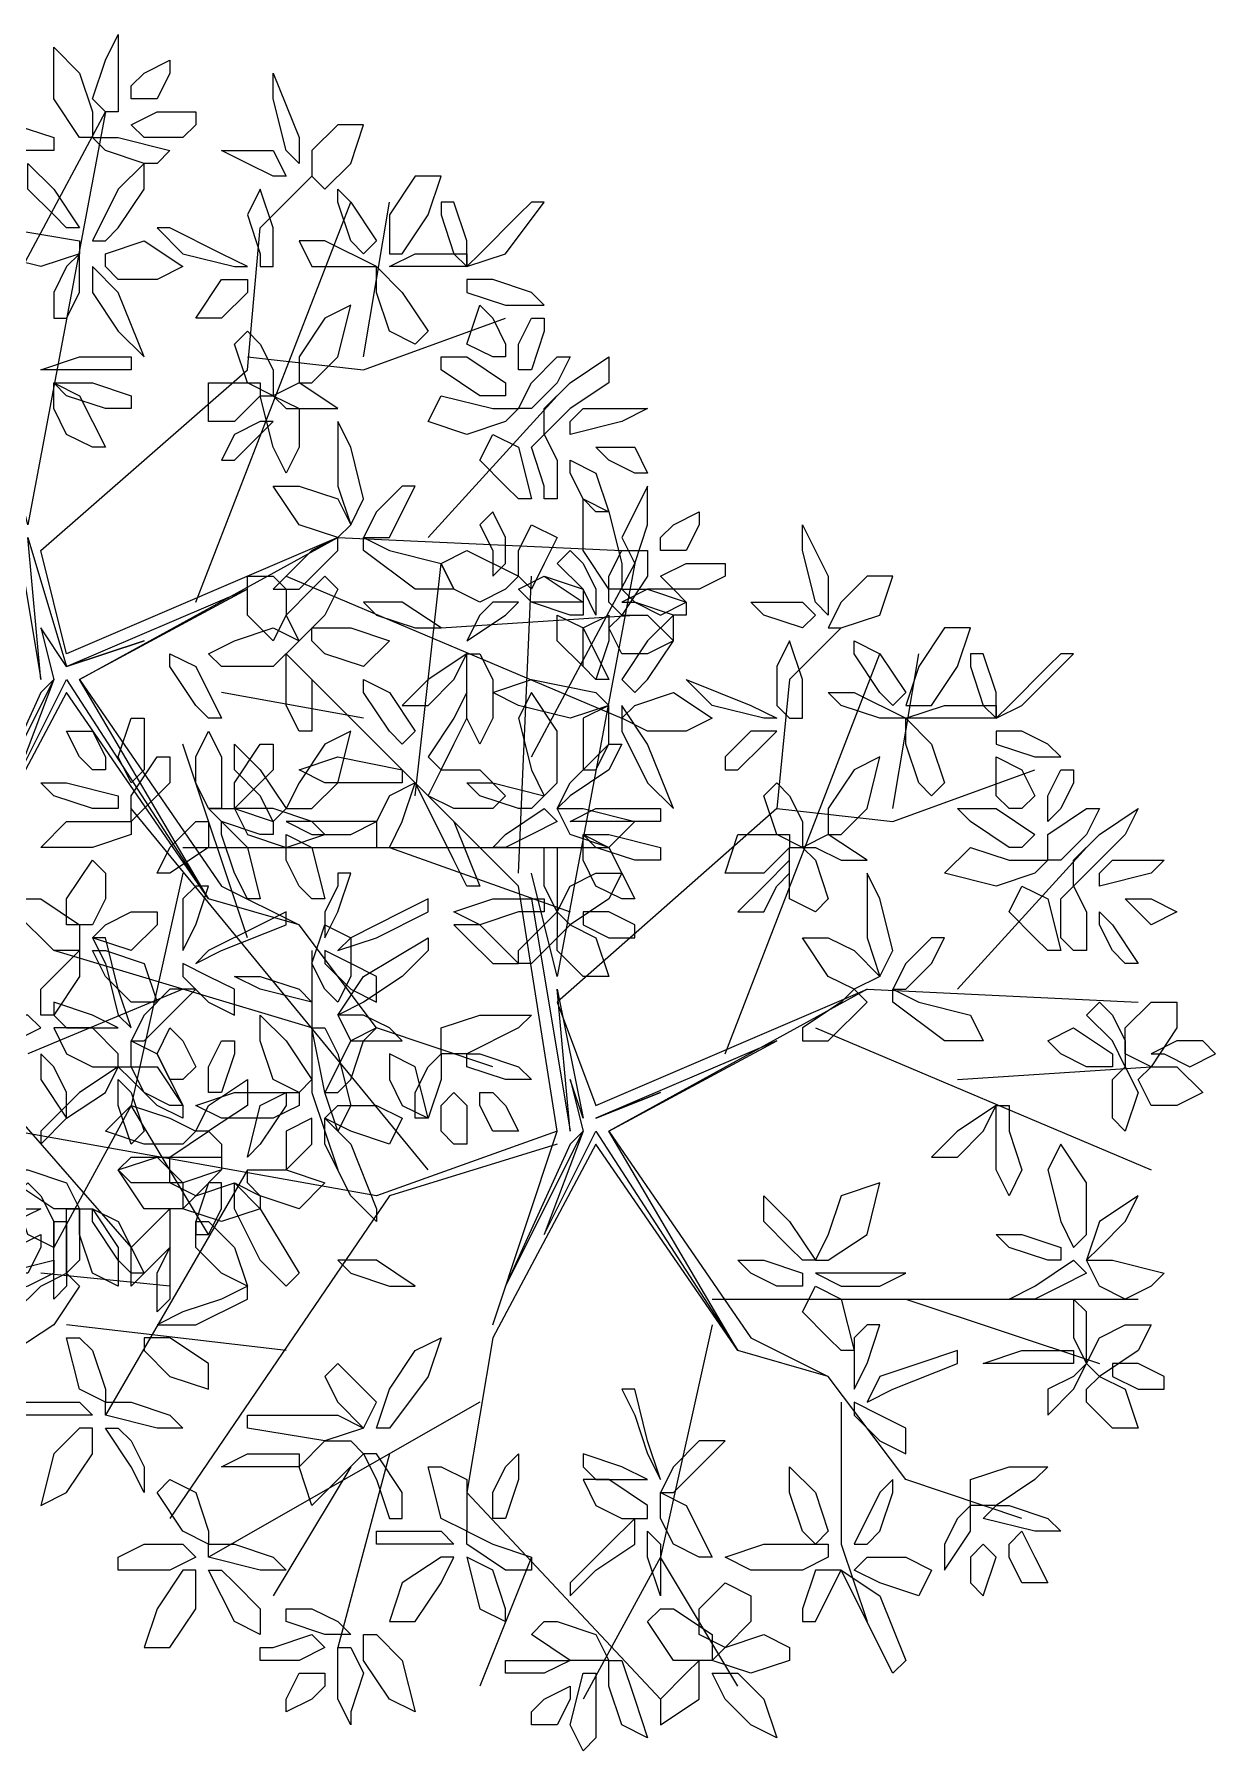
# Model space of a CAD drawing. Header units: millimetres. Extents: x 2529 to 2673, y 1639 to 1859.
# Drawn here: x 2578.427 to 2581.011, y 1702.011 to 1705.767 of the extents above; entities that cross this region are included whole.
import ezdxf

# ---------------------------------------------------------------- set-up
doc = ezdxf.new("R2010")
doc.units = ezdxf.units.MM
doc.layers.add('PDF_0', color=7, linetype='Continuous')

msp = doc.modelspace()

# ---------------------------------------------------------------- linework, layer by layer
at = {"layer": 'PDF_0', "lineweight": 9}
for points in [[(2578.5545, 1705.5413), (2578.5262, 1705.5413), (2578.4697, 1705.626), (2578.4697, 1705.739), (2578.5262, 1705.6825), (2578.5545, 1705.5978)], [(2578.5545, 1705.626), (2578.5827, 1705.7107), (2578.6109, 1705.7672), (2578.6109, 1705.6825), (2578.6109, 1705.5978), (2578.5827, 1705.5978)], [(2578.6392, 1705.626), (2578.6392, 1705.6543), (2578.6674, 1705.6825), (2578.7239, 1705.7107), (2578.7239, 1705.6825), (2578.6957, 1705.626)], [(2578.9498, 1705.626), (2578.9498, 1705.6825), (2579.0063, 1705.5413), (2579.0063, 1705.4848), (2578.9781, 1705.5131)], [(2578.7521, 1705.5413), (2578.6674, 1705.5413), (2578.6392, 1705.5695), (2578.6957, 1705.5978), (2578.7804, 1705.5978), (2578.7804, 1705.5695)], [(2578.4133, 1705.5131), (2578.3568, 1705.5131), (2578.3285, 1705.5413), (2578.385, 1705.5695), (2578.4697, 1705.5413), (2578.4697, 1705.5131)], [(2579.0345, 1705.4566), (2579.0628, 1705.4283), (2579.1193, 1705.4848), (2579.1475, 1705.5695), (2579.091, 1705.5695), (2579.0345, 1705.5131)], [(2578.6674, 1705.4848), (2578.5827, 1705.5131), (2578.5545, 1705.5413), (2578.6109, 1705.5413), (2578.7239, 1705.5131), (2578.6957, 1705.4848)], [(2578.8933, 1705.4848), (2578.8369, 1705.5131), (2578.9498, 1705.5131), (2578.9781, 1705.4566), (2578.9498, 1705.4566)], [(2578.4697, 1705.3719), (2578.4133, 1705.4283), (2578.4133, 1705.4848), (2578.4697, 1705.4283), (2578.5262, 1705.3436), (2578.498, 1705.3436)], [(2578.6109, 1705.3436), (2578.6674, 1705.4283), (2578.6674, 1705.4848), (2578.6109, 1705.4283), (2578.5545, 1705.3154), (2578.5827, 1705.3154)], [(2579.204, 1705.2871), (2579.2322, 1705.2871), (2579.2887, 1705.3719), (2579.3169, 1705.4566), (2579.2605, 1705.4566), (2579.204, 1705.3719)], [(2578.9216, 1705.2589), (2578.9498, 1705.2589), (2578.9498, 1705.3436), (2578.9216, 1705.4283), (2578.8933, 1705.3719), (2578.9216, 1705.2871)], [(2579.1193, 1705.3154), (2579.091, 1705.4001), (2579.091, 1705.4283), (2579.1193, 1705.4001), (2579.1757, 1705.3154), (2579.1475, 1705.2871)], [(2579.3169, 1705.3719), (2579.3452, 1705.2871), (2579.3734, 1705.2589), (2579.3734, 1705.3154), (2579.3452, 1705.4001), (2579.3169, 1705.4001)], [(2579.4864, 1705.3719), (2579.4016, 1705.2871), (2579.3734, 1705.2589), (2579.4581, 1705.2871), (2579.5428, 1705.4001), (2579.5146, 1705.4001)], [(2578.4415, 1705.2589), (2578.3285, 1705.2871), (2578.3003, 1705.3154), (2578.3568, 1705.3436), (2578.5262, 1705.3154), (2578.5262, 1705.2871)], [(2578.7521, 1705.2871), (2578.8651, 1705.2589), (2578.8933, 1705.2589), (2578.8369, 1705.2871), (2578.7239, 1705.3436), (2578.6957, 1705.3436)], [(2578.4697, 1705.1459), (2578.498, 1705.1459), (2578.5262, 1705.2024), (2578.5262, 1705.2871), (2578.498, 1705.2589), (2578.4697, 1705.2024)], [(2578.5827, 1705.2589), (2578.5827, 1705.2871), (2578.6674, 1705.3154), (2578.7521, 1705.2589), (2578.6957, 1705.2307), (2578.6109, 1705.2307)], [(2579.1193, 1705.2589), (2579.1757, 1705.2589), (2579.0628, 1705.3154), (2579.0063, 1705.3154), (2579.0345, 1705.2589)], [(2579.3169, 1705.2589), (2579.2322, 1705.2589), (2579.204, 1705.2589), (2579.2605, 1705.2871), (2579.3734, 1705.2871), (2579.3734, 1705.2589)], [(2578.6109, 1705.1177), (2578.6674, 1705.0612), (2578.6109, 1705.2024), (2578.5545, 1705.2589), (2578.5545, 1705.2024)], [(2579.204, 1705.1177), (2579.1757, 1705.2024), (2579.1757, 1705.2589), (2579.2322, 1705.2024), (2579.2887, 1705.1177), (2579.2605, 1705.0895)], [(2578.8369, 1705.1459), (2578.7804, 1705.1459), (2578.8369, 1705.2307), (2578.8933, 1705.2307), (2578.8933, 1705.2024)], [(2579.3734, 1705.2307), (2579.3734, 1705.2024), (2579.4581, 1705.1742), (2579.5428, 1705.1742), (2579.5146, 1705.2024), (2579.4299, 1705.2307)], [(2579.0063, 1705.0048), (2579.0345, 1705.0048), (2579.091, 1705.0612), (2579.1193, 1705.1742), (2579.0628, 1705.1459), (2579.0063, 1705.0612)], [(2579.4581, 1705.0612), (2579.4299, 1705.0612), (2579.3734, 1705.0895), (2579.4016, 1705.1742), (2579.4299, 1705.1459), (2579.4581, 1705.0895)], [(2579.5428, 1705.1177), (2579.5146, 1705.033), (2579.4864, 1705.033), (2579.4864, 1705.0895), (2579.5146, 1705.1459), (2579.5428, 1705.1459)], [(2578.9216, 1705.0895), (2578.9498, 1705.033), (2578.9498, 1704.9765), (2578.8933, 1705.0048), (2578.8651, 1705.0895), (2578.8933, 1705.1177)], [(2578.5827, 1705.033), (2578.498, 1705.033), (2578.4415, 1705.033), (2578.5262, 1705.0612), (2578.6392, 1705.0612), (2578.6392, 1705.033)], [(2579.4016, 1704.9765), (2579.3169, 1705.033), (2579.3169, 1705.0612), (2579.3734, 1705.0612), (2579.4581, 1705.0048), (2579.4581, 1704.9765)], [(2579.5711, 1705.0048), (2579.5146, 1704.9483), (2579.4864, 1704.9483), (2579.5146, 1705.0048), (2579.5711, 1705.0612), (2579.5993, 1705.0612)], [(2579.5428, 1704.8918), (2579.5428, 1704.9483), (2579.5993, 1705.0048), (2579.684, 1705.0612), (2579.684, 1705.0048), (2579.5993, 1704.9483)], [(2578.5827, 1704.9483), (2578.498, 1704.9765), (2578.4697, 1705.0048), (2578.5545, 1705.0048), (2578.6392, 1704.9765), (2578.6392, 1704.9483)], [(2578.498, 1704.8918), (2578.4697, 1704.9483), (2578.4697, 1705.0048), (2578.5262, 1704.9765), (2578.5827, 1704.8636), (2578.5545, 1704.8636)], [(2578.9216, 1705.0048), (2578.9216, 1704.9765), (2578.8651, 1704.92), (2578.8086, 1704.92), (2578.8086, 1705.0048), (2578.8651, 1705.0048)], [(2579.0628, 1704.9483), (2579.091, 1704.9483), (2579.0063, 1705.0048), (2578.9498, 1704.9765), (2578.9781, 1704.9483)], [(2579.0063, 1704.9483), (2579.0063, 1704.8636), (2578.9781, 1704.8071), (2578.9498, 1704.8636), (2578.9216, 1704.9765), (2578.9498, 1704.9765)], [(2579.4864, 1704.9483), (2579.4581, 1704.92), (2579.3734, 1704.8918), (2579.2887, 1704.92), (2579.3169, 1704.9765), (2579.4299, 1704.9483)], [(2579.6276, 1704.9483), (2579.7123, 1704.9483), (2579.7688, 1704.9483), (2579.7123, 1704.92), (2579.5993, 1704.8918), (2579.5993, 1704.92)], [(2578.9498, 1704.92), (2578.9216, 1704.92), (2578.8651, 1704.8918), (2578.8369, 1704.8353), (2578.8651, 1704.8353), (2578.9216, 1704.8918)], [(2579.1193, 1704.8636), (2579.091, 1704.92), (2579.091, 1704.7788), (2579.1193, 1704.6941), (2579.1475, 1704.7506)], [(2579.4581, 1704.7788), (2579.4016, 1704.8353), (2579.4299, 1704.8918), (2579.4864, 1704.8636), (2579.5146, 1704.7506), (2579.4864, 1704.7506)], [(2579.5428, 1704.7788), (2579.5146, 1704.8636), (2579.5428, 1704.8918), (2579.5711, 1704.8353), (2579.5711, 1704.7506), (2579.5428, 1704.7506)], [(2579.6276, 1704.7506), (2579.5993, 1704.8071), (2579.5993, 1704.8353), (2579.6558, 1704.8071), (2579.684, 1704.7224), (2579.6558, 1704.7224)], [(2579.6558, 1704.8636), (2579.684, 1704.8636), (2579.7405, 1704.8636), (2579.7688, 1704.8071), (2579.7405, 1704.8071), (2579.684, 1704.8353)], [(2579.1193, 1704.6941), (2579.091, 1704.6659), (2579.0063, 1704.6941), (2578.9498, 1704.7788), (2579.0063, 1704.7788), (2579.091, 1704.7506)], [(2579.2605, 1704.7788), (2579.2322, 1704.7788), (2579.1757, 1704.7224), (2579.1475, 1704.6659), (2579.204, 1704.6659), (2579.2322, 1704.7224)], [(2579.7123, 1704.6659), (2579.7405, 1704.6094), (2579.7688, 1704.6941), (2579.7688, 1704.7788), (2579.7405, 1704.7224)], [(2579.4299, 1704.5812), (2579.4581, 1704.6094), (2579.4581, 1704.6659), (2579.4299, 1704.7224), (2579.4016, 1704.6941), (2579.4299, 1704.6376)], [(2579.7123, 1704.5529), (2579.684, 1704.5529), (2579.6276, 1704.6376), (2579.6276, 1704.7506), (2579.684, 1704.7224), (2579.7123, 1704.6094)], [(2579.797, 1704.6376), (2579.797, 1704.6659), (2579.8252, 1704.6941), (2579.8817, 1704.7224), (2579.8817, 1704.6941), (2579.8535, 1704.6376)], [(2579.5146, 1704.5529), (2579.4864, 1704.5812), (2579.4864, 1704.6376), (2579.5146, 1704.6941), (2579.5711, 1704.6659), (2579.5428, 1704.6094)], [(2580.1076, 1704.6376), (2580.1076, 1704.6941), (2580.1641, 1704.5812), (2580.1641, 1704.4964), (2580.1359, 1704.5247)], [(2579.0345, 1704.6376), (2578.9781, 1704.5812), (2578.9498, 1704.5529), (2579.0063, 1704.5529), (2579.091, 1704.6376), (2579.091, 1704.6659)], [(2579.204, 1704.6376), (2579.3169, 1704.6094), (2579.3452, 1704.5529), (2579.2605, 1704.5529), (2579.1475, 1704.6376), (2579.1475, 1704.6659)], [(2579.4016, 1704.5247), (2579.3452, 1704.5529), (2579.3169, 1704.6094), (2579.3734, 1704.6376), (2579.4864, 1704.5812), (2579.4581, 1704.5529)], [(2579.6276, 1704.6094), (2579.6558, 1704.5529), (2579.6558, 1704.4964), (2579.6276, 1704.5529), (2579.5711, 1704.6094), (2579.5993, 1704.6376)], [(2579.684, 1704.5812), (2579.7123, 1704.6376), (2579.7688, 1704.6376), (2579.7688, 1704.5812), (2579.7123, 1704.4964), (2579.684, 1704.5247)], [(2579.8817, 1704.5529), (2579.8252, 1704.5529), (2579.797, 1704.5812), (2579.8535, 1704.6094), (2579.9382, 1704.6094), (2579.9382, 1704.5812)], [(2578.9781, 1704.5529), (2578.9781, 1704.4964), (2578.9498, 1704.44), (2578.8933, 1704.4964), (2578.8933, 1704.5812), (2578.9498, 1704.5812)], [(2579.0628, 1704.5812), (2579.091, 1704.5529), (2579.0628, 1704.4964), (2579.0063, 1704.44), (2578.9781, 1704.4964), (2579.0345, 1704.5529)], [(2579.5711, 1704.5247), (2579.5146, 1704.5247), (2579.4864, 1704.5529), (2579.5428, 1704.5812), (2579.6276, 1704.5529), (2579.6276, 1704.5247)], [(2579.5993, 1704.4964), (2579.5146, 1704.5247), (2579.4864, 1704.5529), (2579.5428, 1704.5812), (2579.6276, 1704.5247), (2579.6276, 1704.4964)], [(2580.1641, 1704.4682), (2580.1924, 1704.4682), (2580.2771, 1704.4964), (2580.3053, 1704.5812), (2580.2488, 1704.5812), (2580.1924, 1704.5247)], [(2579.8252, 1704.4964), (2579.7405, 1704.5247), (2579.7123, 1704.5529), (2579.7688, 1704.5529), (2579.8535, 1704.5247), (2579.8535, 1704.4964)], [(2579.7123, 1704.5247), (2579.7405, 1704.5247), (2579.797, 1704.4964), (2579.8535, 1704.5247), (2579.8252, 1704.5529), (2579.7688, 1704.5529)], [(2579.2605, 1704.4682), (2579.3169, 1704.4682), (2579.2322, 1704.5247), (2579.1475, 1704.5247), (2579.1757, 1704.4964)], [(2579.4016, 1704.4964), (2579.3734, 1704.44), (2579.4581, 1704.4964), (2579.4864, 1704.5247), (2579.4299, 1704.5247)], [(2579.6276, 1704.3835), (2579.5711, 1704.44), (2579.5711, 1704.4964), (2579.6276, 1704.4682), (2579.684, 1704.3552), (2579.6558, 1704.3552)], [(2579.6276, 1704.4117), (2579.6276, 1704.4682), (2579.684, 1704.4964), (2579.684, 1704.44), (2579.6558, 1704.3552), (2579.6276, 1704.3835)], [(2579.684, 1704.4682), (2579.7123, 1704.4964), (2579.7688, 1704.4964), (2579.8252, 1704.44), (2579.7688, 1704.4117), (2579.7123, 1704.4117)], [(2579.7688, 1704.3552), (2579.8252, 1704.44), (2579.8252, 1704.4964), (2579.7688, 1704.44), (2579.7123, 1704.3552), (2579.7405, 1704.327)], [(2580.0229, 1704.4964), (2579.9947, 1704.5247), (2580.1076, 1704.5247), (2580.1359, 1704.4964), (2580.1076, 1704.4682)], [(2578.8651, 1704.44), (2578.9498, 1704.4682), (2579.0063, 1704.44), (2578.9498, 1704.3835), (2578.8369, 1704.3835), (2578.8086, 1704.4117)], [(2579.0345, 1704.44), (2579.0345, 1704.4682), (2579.1193, 1704.4682), (2579.204, 1704.44), (2579.1475, 1704.3835), (2579.0628, 1704.4117)], [(2580.3336, 1704.2988), (2580.39, 1704.2988), (2580.4465, 1704.3835), (2580.4748, 1704.4682), (2580.4183, 1704.4682), (2580.3618, 1704.3835)], [(2580.0794, 1704.2705), (2580.1076, 1704.2705), (2580.1076, 1704.3552), (2580.0794, 1704.44), (2580.0512, 1704.3835), (2580.0512, 1704.2988)], [(2580.2771, 1704.327), (2580.2206, 1704.4117), (2580.2206, 1704.44), (2580.2771, 1704.4117), (2580.3336, 1704.327), (2580.3053, 1704.2988)], [(2578.7804, 1704.2988), (2578.7239, 1704.3835), (2578.7239, 1704.4117), (2578.7804, 1704.3835), (2578.8369, 1704.2705), (2578.8086, 1704.2705)], [(2578.9781, 1704.2988), (2578.9781, 1704.3835), (2578.9781, 1704.4117), (2579.0345, 1704.3552), (2579.0345, 1704.2423), (2579.0063, 1704.2423)], [(2579.3452, 1704.3552), (2579.3734, 1704.4117), (2579.2887, 1704.3552), (2579.2322, 1704.2988), (2579.2887, 1704.2988)], [(2579.4299, 1704.3552), (2579.4299, 1704.2705), (2579.4016, 1704.214), (2579.3734, 1704.2705), (2579.3734, 1704.4117), (2579.4016, 1704.4117)], [(2580.4748, 1704.3835), (2580.503, 1704.2988), (2580.5312, 1704.2705), (2580.5312, 1704.327), (2580.503, 1704.4117), (2580.4748, 1704.4117)], [(2580.6442, 1704.3835), (2580.5595, 1704.2988), (2580.5312, 1704.2705), (2580.5877, 1704.2988), (2580.7007, 1704.4117), (2580.6724, 1704.4117)], [(2579.204, 1704.2423), (2579.1475, 1704.327), (2579.1475, 1704.3552), (2579.204, 1704.327), (2579.2605, 1704.2423), (2579.2322, 1704.214)], [(2579.5993, 1704.2705), (2579.4864, 1704.2988), (2579.4299, 1704.327), (2579.5146, 1704.3552), (2579.6558, 1704.327), (2579.684, 1704.2988)], [(2579.91, 1704.2988), (2579.8535, 1704.3552), (2579.9947, 1704.2988), (2580.0512, 1704.2705), (2580.0229, 1704.2705)], [(2579.3452, 1704.214), (2579.3734, 1704.2705), (2579.3734, 1704.327), (2579.3452, 1704.2705), (2579.2887, 1704.1858), (2579.3169, 1704.1576)], [(2579.5428, 1704.1011), (2579.5711, 1704.1293), (2579.5711, 1704.2423), (2579.5146, 1704.327), (2579.4864, 1704.2705), (2579.5146, 1704.1576)], [(2579.7123, 1704.2705), (2579.7405, 1704.2988), (2579.8252, 1704.327), (2579.91, 1704.2705), (2579.8535, 1704.2423), (2579.7688, 1704.2423)], [(2580.2771, 1704.2705), (2580.1924, 1704.2988), (2580.1641, 1704.327), (2580.2206, 1704.327), (2580.3336, 1704.2705), (2580.3053, 1704.2705)], [(2578.6674, 1704.2423), (2578.6674, 1704.1576), (2578.6392, 1704.1293), (2578.6109, 1704.1858), (2578.6392, 1704.2705), (2578.6674, 1704.2705)], [(2579.6276, 1704.1576), (2579.6558, 1704.1576), (2579.684, 1704.214), (2579.684, 1704.2988), (2579.6276, 1704.2705), (2579.6276, 1704.214)], [(2579.7688, 1704.1293), (2579.8252, 1704.0728), (2579.7688, 1704.214), (2579.7123, 1704.2988), (2579.7123, 1704.2423)], [(2580.4748, 1704.2705), (2580.39, 1704.2705), (2580.3336, 1704.2705), (2580.4183, 1704.2988), (2580.5312, 1704.2988), (2580.5312, 1704.2705)], [(2580.3618, 1704.1293), (2580.3336, 1704.214), (2580.3336, 1704.2705), (2580.39, 1704.214), (2580.4183, 1704.1293), (2580.39, 1704.1011)], [(2578.5827, 1704.1576), (2578.5545, 1704.1576), (2578.5262, 1704.1858), (2578.498, 1704.2423), (2578.5545, 1704.2423), (2578.5827, 1704.1858)], [(2578.7804, 1704.1293), (2578.7804, 1704.1858), (2578.8086, 1704.2423), (2578.8369, 1704.1858), (2578.8369, 1704.0728), (2578.8086, 1704.0728)], [(2578.9781, 1704.0728), (2579.0345, 1704.0728), (2579.091, 1704.1293), (2579.1193, 1704.2423), (2579.0628, 1704.214), (2579.0063, 1704.1293)], [(2579.9664, 1704.1576), (2580.0229, 1704.214), (2580.0512, 1704.2423), (2579.9947, 1704.2423), (2579.9382, 1704.1858), (2579.9382, 1704.1576)], [(2580.5312, 1704.2423), (2580.5312, 1704.214), (2580.616, 1704.1858), (2580.6724, 1704.1858), (2580.6442, 1704.214), (2580.5877, 1704.2423)], [(2578.8651, 1704.1293), (2578.9216, 1704.214), (2578.9498, 1704.214), (2578.9498, 1704.1576), (2578.8651, 1704.0728), (2578.8651, 1704.1011)], [(2578.9216, 1704.1011), (2578.8651, 1704.1576), (2578.8651, 1704.214), (2578.9216, 1704.1576), (2578.9781, 1704.0728), (2578.9498, 1704.0446)], [(2579.684, 1704.1576), (2579.5993, 1704.1011), (2579.5711, 1704.0728), (2579.5993, 1704.1293), (2579.684, 1704.214), (2579.7123, 1704.214)], [(2578.7239, 1704.1293), (2578.6674, 1704.0728), (2578.6392, 1704.0446), (2578.6392, 1704.1011), (2578.6957, 1704.1858), (2578.7239, 1704.1858)], [(2579.1757, 1704.1293), (2579.0628, 1704.1293), (2579.0063, 1704.1576), (2579.091, 1704.1858), (2579.2322, 1704.1576), (2579.2322, 1704.1293)], [(2579.2887, 1704.1011), (2579.3169, 1704.1576), (2579.4016, 1704.1576), (2579.4581, 1704.1011), (2579.4299, 1704.0728), (2579.3452, 1704.0728)], [(2580.1641, 1704.0164), (2580.1924, 1704.0164), (2580.2488, 1704.0728), (2580.2771, 1704.1858), (2580.2206, 1704.1576), (2580.1641, 1704.0728)], [(2580.5877, 1704.0728), (2580.5595, 1704.0728), (2580.5312, 1704.1011), (2580.5312, 1704.1858), (2580.5877, 1704.1576), (2580.616, 1704.1011)], [(2580.7007, 1704.1293), (2580.6724, 1704.0728), (2580.6442, 1704.0446), (2580.6442, 1704.1011), (2580.6724, 1704.1576), (2580.7007, 1704.1576)], [(2578.5545, 1704.0728), (2578.4697, 1704.1011), (2578.4415, 1704.1293), (2578.498, 1704.1293), (2578.6109, 1704.1011), (2578.6109, 1704.0728)], [(2579.1757, 1703.9881), (2579.204, 1703.9881), (2579.2322, 1704.0446), (2579.2605, 1704.1293), (2579.204, 1704.1011), (2579.1757, 1704.0446)], [(2579.3452, 1703.9599), (2579.2887, 1704.0728), (2579.2605, 1704.1293), (2579.3452, 1704.0446), (2579.4016, 1703.9034), (2579.3734, 1703.9034)], [(2579.4864, 1704.0728), (2579.4016, 1704.1011), (2579.3734, 1704.1293), (2579.4299, 1704.1293), (2579.5428, 1704.1011), (2579.5146, 1704.0728)], [(2580.0794, 1704.1011), (2580.1076, 1704.0446), (2580.1076, 1703.9881), (2580.0512, 1704.0164), (2580.0229, 1704.1011), (2580.0512, 1704.1293)], [(2578.6392, 1704.0446), (2578.6392, 1704.0164), (2578.5545, 1703.9881), (2578.4415, 1703.9881), (2578.498, 1704.0446), (2578.5827, 1704.0446)], [(2578.7239, 1703.9881), (2578.7804, 1704.0446), (2578.8086, 1704.0446), (2578.8086, 1703.9881), (2578.7239, 1703.9316), (2578.6957, 1703.9316)], [(2578.9216, 1704.0164), (2578.8369, 1704.0446), (2578.8086, 1704.0728), (2578.8651, 1704.0728), (2578.9498, 1704.0446), (2578.9498, 1704.0164)], [(2578.8651, 1703.9316), (2578.8369, 1704.0164), (2578.8369, 1704.0446), (2578.8933, 1703.9881), (2578.9216, 1703.8752), (2578.8933, 1703.8752)], [(2578.8651, 1704.0728), (2578.8933, 1704.0164), (2578.9781, 1703.9881), (2579.0628, 1704.0164), (2579.0345, 1704.0446), (2578.9498, 1704.0728)], [(2579.1193, 1704.0164), (2579.1757, 1704.0446), (2579.0628, 1704.0446), (2578.9781, 1704.0446), (2579.0345, 1704.0164)], [(2579.5146, 1704.0164), (2579.4581, 1703.9881), (2579.4299, 1703.9881), (2579.4581, 1704.0164), (2579.5428, 1704.0728), (2579.5711, 1704.0446)], [(2579.684, 1703.9881), (2579.5993, 1704.0164), (2579.5711, 1704.0728), (2579.6276, 1704.0728), (2579.7405, 1704.0446), (2579.7123, 1704.0164)], [(2579.7405, 1704.0446), (2579.6558, 1704.0446), (2579.5993, 1704.0446), (2579.6558, 1704.0728), (2579.797, 1704.0728), (2579.797, 1704.0446)], [(2580.5595, 1703.9881), (2580.4748, 1704.0446), (2580.4465, 1704.0728), (2580.5312, 1704.0728), (2580.616, 1704.0164), (2580.5877, 1703.9881)], [(2580.7289, 1704.0164), (2580.6724, 1703.9599), (2580.6442, 1703.9599), (2580.6442, 1704.0164), (2580.7289, 1704.0728), (2580.7572, 1704.0728)], [(2580.7007, 1703.9034), (2580.7007, 1703.9599), (2580.7572, 1704.0164), (2580.8419, 1704.0728), (2580.8136, 1704.0164), (2580.7572, 1703.9599)], [(2579.0063, 1703.9034), (2578.9781, 1703.9599), (2578.9781, 1704.0164), (2579.0345, 1703.9881), (2579.0628, 1703.8752), (2579.0345, 1703.8752)], [(2579.7405, 1703.9599), (2579.6558, 1703.9881), (2579.6276, 1704.0164), (2579.684, 1704.0164), (2579.797, 1703.9881), (2579.797, 1703.9599)], [(2579.6558, 1703.9034), (2579.6276, 1703.9599), (2579.6276, 1704.0164), (2579.684, 1703.9881), (2579.7405, 1703.8752), (2579.7123, 1703.8752)], [(2580.0794, 1704.0164), (2580.0794, 1703.9881), (2580.0229, 1703.9316), (2579.9382, 1703.9316), (2579.9664, 1704.0164), (2580.0229, 1704.0164)], [(2580.1924, 1703.9599), (2580.2488, 1703.9599), (2580.1641, 1704.0164), (2580.1076, 1703.9881), (2580.1359, 1703.9881)], [(2579.5711, 1703.9599), (2579.5711, 1703.8752), (2579.5711, 1703.8469), (2579.5428, 1703.9034), (2579.5428, 1703.9881), (2579.5711, 1703.9881)], [(2580.1359, 1703.9599), (2580.1641, 1703.8752), (2580.1359, 1703.8469), (2580.0794, 1703.8752), (2580.0794, 1703.9881), (2580.1076, 1703.9881)], [(2580.6442, 1703.9599), (2580.616, 1703.9316), (2580.5312, 1703.9034), (2580.4183, 1703.9316), (2580.4748, 1703.9881), (2580.5595, 1703.9599)], [(2578.5827, 1703.8752), (2578.5545, 1703.8187), (2578.498, 1703.8187), (2578.498, 1703.8752), (2578.5545, 1703.9599), (2578.5827, 1703.9316)], [(2579.091, 1703.9034), (2579.0628, 1703.8469), (2579.0628, 1703.7904), (2579.091, 1703.8469), (2579.1193, 1703.9316), (2579.091, 1703.9316)], [(2579.5993, 1703.9034), (2579.6558, 1703.9316), (2579.7123, 1703.9316), (2579.684, 1703.8752), (2579.5993, 1703.8187), (2579.5711, 1703.8469)], [(2580.0794, 1703.9316), (2580.0794, 1703.9599), (2580.0229, 1703.9034), (2579.9664, 1703.8469), (2580.0229, 1703.8469), (2580.0512, 1703.9034)], [(2580.2771, 1703.8752), (2580.2488, 1703.9316), (2580.2488, 1703.7904), (2580.2771, 1703.7057), (2580.3053, 1703.7622)], [(2580.7854, 1703.9599), (2580.8701, 1703.9599), (2580.8984, 1703.9599), (2580.8701, 1703.9316), (2580.7572, 1703.9034), (2580.7572, 1703.9316)], [(2578.7521, 1703.8752), (2578.7521, 1703.7904), (2578.7521, 1703.7622), (2578.7804, 1703.8187), (2578.8086, 1703.9034), (2578.7804, 1703.9034)], [(2580.616, 1703.7904), (2580.5595, 1703.8469), (2580.5877, 1703.9034), (2580.6442, 1703.8752), (2580.6724, 1703.7622), (2580.6442, 1703.7622)], [(2580.6724, 1703.7904), (2580.6724, 1703.8752), (2580.7007, 1703.9034), (2580.7289, 1703.8469), (2580.7289, 1703.7622), (2580.7007, 1703.7622)], [(2578.4415, 1703.8752), (2578.5262, 1703.8187), (2578.5262, 1703.7622), (2578.4697, 1703.7622), (2578.385, 1703.8469), (2578.385, 1703.8752)], [(2579.2322, 1703.8469), (2579.1193, 1703.7904), (2579.091, 1703.7622), (2579.1757, 1703.7904), (2579.2887, 1703.8469), (2579.2887, 1703.8752)], [(2579.4864, 1703.8469), (2579.4016, 1703.8187), (2579.3452, 1703.8469), (2579.4299, 1703.8752), (2579.5428, 1703.8752), (2579.5428, 1703.8469)], [(2580.8136, 1703.8752), (2580.8701, 1703.8752), (2580.9266, 1703.8469), (2580.8701, 1703.8187), (2580.8419, 1703.8469)], [(2578.6957, 1703.8469), (2578.6957, 1703.8187), (2578.6392, 1703.7622), (2578.5545, 1703.7904), (2578.5827, 1703.8187), (2578.6392, 1703.8469)], [(2578.9216, 1703.8187), (2578.8086, 1703.7622), (2578.7804, 1703.734), (2578.8369, 1703.7622), (2578.9781, 1703.8187), (2578.9781, 1703.8469)], [(2579.091, 1703.6492), (2579.0628, 1703.6775), (2579.0345, 1703.734), (2579.0628, 1703.8187), (2579.1193, 1703.7904), (2579.1193, 1703.7057)], [(2579.4299, 1703.734), (2579.4864, 1703.734), (2579.4016, 1703.8187), (2579.3452, 1703.8187), (2579.3734, 1703.7904)], [(2579.4864, 1703.7622), (2579.5428, 1703.8187), (2579.5711, 1703.8469), (2579.5711, 1703.7904), (2579.5146, 1703.734), (2579.4864, 1703.734)], [(2579.5711, 1703.7904), (2579.5993, 1703.8187), (2579.6558, 1703.7904), (2579.684, 1703.7057), (2579.6276, 1703.7057), (2579.5711, 1703.7622)], [(2579.6276, 1703.8469), (2579.6276, 1703.8187), (2579.684, 1703.7904), (2579.7405, 1703.7904), (2579.7405, 1703.8187), (2579.684, 1703.8469)], [(2580.7854, 1703.7622), (2580.7572, 1703.8187), (2580.7572, 1703.8469), (2580.7854, 1703.8187), (2580.8419, 1703.734), (2580.8136, 1703.734)], [(2578.5827, 1703.734), (2578.6109, 1703.621), (2578.6392, 1703.5928), (2578.6109, 1703.6775), (2578.5827, 1703.7904), (2578.5545, 1703.7904)], [(2579.2322, 1703.7057), (2579.1475, 1703.6492), (2579.091, 1703.621), (2579.1475, 1703.7057), (2579.2887, 1703.7904), (2579.2887, 1703.7622)], [(2580.2771, 1703.7057), (2580.2206, 1703.6775), (2580.1641, 1703.7057), (2580.1076, 1703.7904), (2580.1641, 1703.7904), (2580.2206, 1703.7622)], [(2580.4183, 1703.7904), (2580.39, 1703.7904), (2580.3336, 1703.734), (2580.3053, 1703.6775), (2580.3336, 1703.6775), (2580.39, 1703.734)], [(2578.4415, 1703.6775), (2578.498, 1703.734), (2578.5262, 1703.7622), (2578.5262, 1703.7057), (2578.4697, 1703.621), (2578.4415, 1703.621)], [(2578.5545, 1703.7622), (2578.5827, 1703.7622), (2578.6674, 1703.734), (2578.6957, 1703.6492), (2578.6392, 1703.6492), (2578.5827, 1703.7057)], [(2579.0628, 1703.7622), (2579.0628, 1703.734), (2579.1193, 1703.6775), (2579.1757, 1703.6492), (2579.1757, 1703.7057), (2579.1193, 1703.734)], [(2578.7521, 1703.734), (2578.7521, 1703.7057), (2578.8086, 1703.6492), (2578.8651, 1703.621), (2578.8651, 1703.6775), (2578.8086, 1703.7057)], [(2579.0063, 1703.6775), (2579.0345, 1703.6492), (2578.9216, 1703.6775), (2578.8651, 1703.7057), (2578.9216, 1703.7057)], [(2578.6392, 1703.5645), (2578.6674, 1703.5645), (2578.7239, 1703.621), (2578.7804, 1703.6775), (2578.7239, 1703.6775), (2578.6674, 1703.621)], [(2580.1924, 1703.6492), (2580.1076, 1703.5928), (2580.1076, 1703.5645), (2580.1641, 1703.5645), (2580.2488, 1703.6492), (2580.2206, 1703.6775)], [(2580.3618, 1703.6492), (2580.4748, 1703.621), (2580.503, 1703.5645), (2580.4183, 1703.5645), (2580.3053, 1703.6492), (2580.3053, 1703.6775)], [(2578.498, 1703.5928), (2578.5827, 1703.5928), (2578.6109, 1703.5928), (2578.5545, 1703.621), (2578.4697, 1703.6492), (2578.4697, 1703.621)], [(2580.7854, 1703.621), (2580.8136, 1703.5645), (2580.8136, 1703.508), (2580.7854, 1703.5645), (2580.7289, 1703.621), (2580.7572, 1703.6492)], [(2580.8136, 1703.5928), (2580.8701, 1703.6492), (2580.9266, 1703.6492), (2580.9266, 1703.5928), (2580.8701, 1703.508), (2580.8136, 1703.5363)], [(2578.4415, 1703.5928), (2578.4133, 1703.621), (2578.3285, 1703.621), (2578.2721, 1703.5928), (2578.3003, 1703.5645), (2578.385, 1703.5645)], [(2578.6109, 1703.508), (2578.6109, 1703.5363), (2578.5545, 1703.5928), (2578.4697, 1703.5928), (2578.498, 1703.5363), (2578.5545, 1703.508)], [(2578.7521, 1703.4798), (2578.7239, 1703.4798), (2578.6957, 1703.5363), (2578.7239, 1703.5928), (2578.7521, 1703.5645), (2578.7804, 1703.508)], [(2578.9498, 1703.4798), (2578.9216, 1703.5645), (2578.9216, 1703.621), (2578.9781, 1703.5645), (2579.0345, 1703.4798), (2579.0063, 1703.4516)], [(2579.091, 1703.5363), (2579.1193, 1703.4233), (2579.091, 1703.3669), (2579.0628, 1703.4516), (2579.0345, 1703.5928), (2579.0628, 1703.5928)], [(2579.1193, 1703.4798), (2579.1475, 1703.5645), (2579.1757, 1703.5928), (2579.1193, 1703.5645), (2579.0628, 1703.4516), (2579.091, 1703.4516)], [(2579.2322, 1703.5645), (2579.204, 1703.5928), (2579.1475, 1703.621), (2579.091, 1703.621), (2579.1193, 1703.5645), (2579.1757, 1703.5645)], [(2579.3169, 1703.5363), (2579.3169, 1703.5928), (2579.4016, 1703.621), (2579.5146, 1703.621), (2579.4864, 1703.5928), (2579.3734, 1703.5363)], [(2580.7289, 1703.508), (2580.6724, 1703.5363), (2580.6442, 1703.5645), (2580.7007, 1703.5928), (2580.7854, 1703.5363), (2580.7854, 1703.508)], [(2578.6674, 1703.4516), (2578.6392, 1703.508), (2578.6392, 1703.5645), (2578.6957, 1703.5363), (2578.7521, 1703.4233), (2578.7239, 1703.4233)], [(2578.8651, 1703.5363), (2578.8369, 1703.4516), (2578.8086, 1703.4516), (2578.8086, 1703.508), (2578.8369, 1703.5645), (2578.8651, 1703.5645)], [(2580.8701, 1703.5363), (2580.8984, 1703.5363), (2580.9548, 1703.508), (2581.0113, 1703.5363), (2580.9831, 1703.5645), (2580.9266, 1703.5645)], [(2578.498, 1703.4516), (2578.4697, 1703.508), (2578.4415, 1703.5363), (2578.4415, 1703.4798), (2578.498, 1703.3951), (2578.498, 1703.4233)], [(2579.2322, 1703.4233), (2579.2887, 1703.3951), (2579.2605, 1703.508), (2579.204, 1703.5363), (2579.204, 1703.4798)], [(2579.2605, 1703.4516), (2579.2887, 1703.508), (2579.3169, 1703.5363), (2579.3169, 1703.4798), (2579.2887, 1703.3951), (2579.2605, 1703.3951)], [(2579.4016, 1703.5363), (2579.4864, 1703.508), (2579.5146, 1703.4798), (2579.4581, 1703.4798), (2579.3734, 1703.508), (2579.3734, 1703.5363)], [(2578.498, 1703.3951), (2578.5827, 1703.4516), (2578.6109, 1703.508), (2578.5262, 1703.4516), (2578.4415, 1703.3669), (2578.4415, 1703.3386)], [(2578.6957, 1703.4233), (2578.6392, 1703.4798), (2578.6109, 1703.508), (2578.6957, 1703.508), (2578.7521, 1703.4233), (2578.7521, 1703.3951)], [(2578.6674, 1703.3669), (2578.6392, 1703.3386), (2578.6109, 1703.4233), (2578.6109, 1703.4798), (2578.6392, 1703.4516)], [(2578.8933, 1703.4233), (2578.8086, 1703.3669), (2578.7804, 1703.3669), (2578.8086, 1703.4233), (2578.8933, 1703.4798), (2578.8933, 1703.4516)], [(2580.7854, 1703.4233), (2580.7854, 1703.4798), (2580.8136, 1703.508), (2580.8419, 1703.4516), (2580.8136, 1703.3669), (2580.7854, 1703.3951)], [(2580.8419, 1703.4798), (2580.8701, 1703.508), (2580.9266, 1703.508), (2580.9831, 1703.4516), (2580.9266, 1703.4233), (2580.8701, 1703.4233)], [(2578.9498, 1703.3951), (2578.8369, 1703.3951), (2578.7804, 1703.4233), (2578.8651, 1703.4516), (2579.0063, 1703.4516), (2579.0063, 1703.4233)], [(2578.9216, 1703.3386), (2578.8933, 1703.3104), (2578.9216, 1703.4233), (2578.9781, 1703.4516), (2578.9781, 1703.4233)], [(2579.3169, 1703.3669), (2579.3169, 1703.4233), (2579.3452, 1703.4516), (2579.3734, 1703.4233), (2579.3734, 1703.3386), (2579.3452, 1703.3386)], [(2579.4016, 1703.4516), (2579.4299, 1703.4516), (2579.4581, 1703.4233), (2579.4864, 1703.3669), (2579.4299, 1703.3669), (2579.4016, 1703.4233)], [(2578.7804, 1703.3669), (2578.7521, 1703.3386), (2578.6674, 1703.3386), (2578.5827, 1703.3669), (2578.6392, 1703.4233), (2578.7239, 1703.3951)], [(2579.0628, 1703.3951), (2579.091, 1703.4233), (2579.1757, 1703.4233), (2579.2322, 1703.3951), (2579.204, 1703.3386), (2579.1193, 1703.3669)], [(2580.503, 1703.3669), (2580.5312, 1703.4233), (2580.4465, 1703.3669), (2580.39, 1703.3104), (2580.4465, 1703.3104)], [(2580.5595, 1703.3669), (2580.5877, 1703.2821), (2580.5595, 1703.2257), (2580.5312, 1703.2821), (2580.5312, 1703.4233), (2580.5595, 1703.4233)], [(2578.8369, 1703.2821), (2578.7804, 1703.2257), (2578.7239, 1703.2539), (2578.7239, 1703.3104), (2578.8086, 1703.3669), (2578.8369, 1703.3386)], [(2578.9781, 1703.2821), (2579.0345, 1703.3386), (2579.0345, 1703.3951), (2578.9781, 1703.3669), (2578.9781, 1703.3104)], [(2579.1193, 1703.2257), (2579.0628, 1703.3386), (2579.0628, 1703.3951), (2579.1193, 1703.3386), (2579.1757, 1703.1974), (2579.1757, 1703.1692)], [(2580.7007, 1703.1127), (2580.7289, 1703.1409), (2580.7289, 1703.2539), (2580.6724, 1703.3386), (2580.6442, 1703.2821), (2580.6724, 1703.1692)], [(2578.7521, 1703.2539), (2578.6392, 1703.2539), (2578.6109, 1703.2821), (2578.6957, 1703.3104), (2578.8369, 1703.3104), (2578.8369, 1703.2821)], [(2578.6957, 1703.3104), (2578.7521, 1703.2539), (2578.7521, 1703.1974), (2578.6674, 1703.1974), (2578.6109, 1703.2821), (2578.6392, 1703.3104)], [(2578.4133, 1703.2821), (2578.498, 1703.2539), (2578.5262, 1703.1974), (2578.4697, 1703.1974), (2578.385, 1703.2539), (2578.385, 1703.2821)], [(2578.4415, 1703.2257), (2578.4697, 1703.1692), (2578.4697, 1703.1127), (2578.4133, 1703.1409), (2578.385, 1703.2257), (2578.4133, 1703.2539)], [(2578.9216, 1703.2257), (2578.9216, 1703.1974), (2578.8369, 1703.1692), (2578.7521, 1703.1974), (2578.7804, 1703.2257), (2578.8651, 1703.2539)], [(2578.7804, 1703.1409), (2578.8086, 1703.1409), (2578.8369, 1703.1974), (2578.8369, 1703.2539), (2578.8086, 1703.2539), (2578.7804, 1703.1692)], [(2578.9216, 1703.0845), (2578.8651, 1703.1974), (2578.8651, 1703.2539), (2578.9216, 1703.1974), (2579.0063, 1703.0562), (2578.9781, 1703.028)], [(2578.8933, 1703.2539), (2578.8933, 1703.2821), (2578.9781, 1703.2821), (2579.0628, 1703.2539), (2579.0063, 1703.1974), (2578.9216, 1703.2257)], [(2580.1359, 1703.0845), (2580.1641, 1703.0845), (2580.2488, 1703.1409), (2580.2771, 1703.2539), (2580.1924, 1703.2257), (2580.1641, 1703.1409)], [(2580.0794, 1703.1127), (2580.0229, 1703.1692), (2580.0229, 1703.2257), (2580.0794, 1703.1692), (2580.1359, 1703.0845), (2580.1076, 1703.0845)], [(2580.8136, 1703.1692), (2580.8419, 1703.2257), (2580.7572, 1703.1692), (2580.7289, 1703.0845), (2580.7572, 1703.1127)], [(2578.3285, 1703.1974), (2578.4133, 1703.1974), (2578.4415, 1703.1974), (2578.385, 1703.1692), (2578.3003, 1703.1692), (2578.3003, 1703.1974)], [(2578.5262, 1703.1692), (2578.5262, 1703.0845), (2578.498, 1703.0562), (2578.498, 1703.1127), (2578.498, 1703.1974), (2578.5262, 1703.1974)], [(2578.5262, 1703.1974), (2578.5545, 1703.1974), (2578.6109, 1703.1127), (2578.6109, 1703.028), (2578.5545, 1703.0562), (2578.5262, 1703.1409)], [(2578.6109, 1703.0845), (2578.5545, 1703.1692), (2578.5545, 1703.1974), (2578.6109, 1703.1692), (2578.6674, 1703.0562), (2578.6392, 1703.0562)], [(2578.6392, 1703.1127), (2578.6957, 1703.1692), (2578.7239, 1703.1974), (2578.7239, 1703.1127), (2578.6392, 1703.028), (2578.6392, 1703.0562)], [(2578.4415, 1703.1409), (2578.4415, 1703.1127), (2578.4133, 1703.0562), (2578.3568, 1703.0562), (2578.3568, 1703.0845), (2578.385, 1703.1127)], [(2578.498, 1703.1127), (2578.498, 1703.028), (2578.4697, 1702.9997), (2578.4697, 1703.0562), (2578.4697, 1703.1692), (2578.498, 1703.1692)], [(2578.7804, 1703.1692), (2578.8086, 1703.1692), (2578.8651, 1703.1127), (2578.8933, 1703.028), (2578.8369, 1703.0562), (2578.7804, 1703.1127)], [(2580.6442, 1703.0845), (2580.5595, 1703.1127), (2580.5312, 1703.1409), (2580.5877, 1703.1409), (2580.6724, 1703.1127), (2580.6724, 1703.0845)], [(2578.6957, 1703.0562), (2578.7239, 1703.1127), (2578.7239, 1702.9997), (2578.6957, 1702.9715), (2578.6957, 1702.9997)], [(2578.4133, 1703.028), (2578.3285, 1702.9997), (2578.3003, 1703.028), (2578.3568, 1703.0562), (2578.4697, 1703.0845), (2578.4697, 1703.0562)], [(2579.204, 1703.028), (2579.2605, 1703.028), (2579.1757, 1703.0845), (2579.091, 1703.0845), (2579.1193, 1703.0562)], [(2580.0512, 1703.028), (2579.9947, 1703.0562), (2579.9664, 1703.0845), (2580.0229, 1703.0845), (2580.1076, 1703.0562), (2580.1076, 1703.028)], [(2580.6724, 1703.028), (2580.616, 1702.9997), (2580.5595, 1702.9997), (2580.616, 1703.028), (2580.7007, 1703.0845), (2580.7289, 1703.0562)], [(2580.8136, 1702.9997), (2580.7572, 1703.028), (2580.7289, 1703.0845), (2580.7854, 1703.0845), (2580.8984, 1703.0562), (2580.8701, 1703.028)], [(2578.498, 1703.0562), (2578.5262, 1703.028), (2578.4697, 1702.9433), (2578.385, 1702.8868), (2578.385, 1702.9715), (2578.4415, 1703.028)], [(2578.8369, 1702.9997), (2578.7521, 1702.9715), (2578.6957, 1702.9433), (2578.7804, 1702.9433), (2578.8933, 1702.9997), (2578.8933, 1703.028)], [(2580.1641, 1702.915), (2580.1076, 1702.9715), (2580.1359, 1703.028), (2580.1924, 1702.9997), (2580.2206, 1702.8868), (2580.1924, 1702.8868)], [(2580.2771, 1703.028), (2580.3336, 1703.0562), (2580.1924, 1703.0562), (2580.1359, 1703.0562), (2580.1924, 1703.028)], [(2580.7289, 1702.9715), (2580.7007, 1702.9997), (2580.7007, 1702.915), (2580.7289, 1702.8585), (2580.7289, 1702.8868)], [(2578.5545, 1702.8868), (2578.5827, 1702.8021), (2578.5827, 1702.7738), (2578.5262, 1702.8021), (2578.498, 1702.915), (2578.5262, 1702.915)], [(2578.6674, 1702.915), (2578.6674, 1702.8868), (2578.7239, 1702.8303), (2578.8086, 1702.8021), (2578.8086, 1702.8585), (2578.7239, 1702.915)], [(2579.204, 1702.8021), (2579.2605, 1702.8868), (2579.3169, 1702.915), (2579.2887, 1702.8303), (2579.204, 1702.7173), (2579.1757, 1702.7173)], [(2580.2206, 1702.915), (2580.2206, 1702.8585), (2580.2206, 1702.8021), (2580.2488, 1702.8585), (2580.2771, 1702.9433), (2580.2488, 1702.9433)], [(2580.7572, 1702.915), (2580.8136, 1702.9433), (2580.8701, 1702.9433), (2580.8419, 1702.8868), (2580.7572, 1702.8303), (2580.7289, 1702.8585)], [(2580.3618, 1702.8585), (2580.2771, 1702.8303), (2580.2488, 1702.7738), (2580.3053, 1702.8021), (2580.4465, 1702.8585), (2580.4465, 1702.8868)], [(2580.6442, 1702.8585), (2580.5595, 1702.8585), (2580.503, 1702.8585), (2580.5877, 1702.8868), (2580.7007, 1702.8868), (2580.7007, 1702.8585)], [(2579.091, 1702.8585), (2579.0628, 1702.8303), (2579.091, 1702.7738), (2579.1475, 1702.7173), (2579.1757, 1702.7738), (2579.1193, 1702.8303)], [(2580.6442, 1702.8021), (2580.6442, 1702.7456), (2580.7007, 1702.8021), (2580.7289, 1702.8585), (2580.7007, 1702.8303)], [(2580.7854, 1702.8585), (2580.7854, 1702.8303), (2580.8419, 1702.8021), (2580.8984, 1702.8021), (2580.8984, 1702.8303), (2580.8419, 1702.8585)], [(2579.7405, 1702.7456), (2579.7688, 1702.6609), (2579.797, 1702.6044), (2579.7688, 1702.6891), (2579.7405, 1702.8021), (2579.7123, 1702.8021)], [(2580.7289, 1702.8021), (2580.7572, 1702.8303), (2580.8136, 1702.8021), (2580.8419, 1702.7173), (2580.7854, 1702.7173), (2580.7289, 1702.7738)], [(2578.4415, 1702.7738), (2578.5262, 1702.7738), (2578.5545, 1702.7456), (2578.498, 1702.7456), (2578.385, 1702.7456), (2578.385, 1702.7738)], [(2578.6392, 1702.7738), (2578.7239, 1702.7456), (2578.7521, 1702.7173), (2578.6957, 1702.7173), (2578.5827, 1702.7456), (2578.5827, 1702.7738)], [(2580.2206, 1702.7738), (2580.2206, 1702.7456), (2580.2771, 1702.6891), (2580.3336, 1702.6609), (2580.3336, 1702.7173), (2580.2771, 1702.7456)], [(2578.9781, 1702.7456), (2579.091, 1702.7456), (2579.1475, 1702.7173), (2579.0628, 1702.6891), (2578.8933, 1702.7173), (2578.8933, 1702.7456)], [(2578.5545, 1702.7173), (2578.5262, 1702.7173), (2578.4697, 1702.6609), (2578.4415, 1702.5479), (2578.498, 1702.5761), (2578.5545, 1702.6609)], [(2578.6392, 1702.6891), (2578.6674, 1702.6326), (2578.6674, 1702.5761), (2578.6392, 1702.6326), (2578.5827, 1702.7173), (2578.6109, 1702.7173)], [(2579.1193, 1702.6891), (2579.1475, 1702.6609), (2579.091, 1702.6044), (2579.0345, 1702.5479), (2579.0063, 1702.6326), (2579.0628, 1702.6891)], [(2579.797, 1702.5761), (2579.8252, 1702.5761), (2579.8817, 1702.6326), (2579.9382, 1702.6891), (2579.8817, 1702.6891), (2579.8252, 1702.6326)], [(2578.9498, 1702.6326), (2578.8651, 1702.6326), (2578.8369, 1702.6326), (2578.8933, 1702.6609), (2579.0063, 1702.6609), (2579.0063, 1702.6326)], [(2579.1757, 1702.6044), (2579.204, 1702.5197), (2579.2322, 1702.5197), (2579.2322, 1702.5761), (2579.1757, 1702.6609), (2579.1475, 1702.6609)], [(2579.4299, 1702.5761), (2579.4581, 1702.6326), (2579.4864, 1702.6609), (2579.4864, 1702.6044), (2579.4581, 1702.5197), (2579.4299, 1702.5197)], [(2579.6558, 1702.6044), (2579.7123, 1702.6044), (2579.7688, 1702.6044), (2579.7123, 1702.6326), (2579.6276, 1702.6609), (2579.6276, 1702.6326)], [(2579.3734, 1702.6044), (2579.3734, 1702.5197), (2579.3734, 1702.4914), (2579.3169, 1702.5197), (2579.2887, 1702.6326), (2579.3169, 1702.6326)], [(2580.1076, 1702.4914), (2580.0794, 1702.5761), (2580.0794, 1702.6326), (2580.1359, 1702.5761), (2580.1641, 1702.4914), (2580.1359, 1702.4632)], [(2580.4748, 1702.5479), (2580.4748, 1702.6044), (2580.5595, 1702.6326), (2580.6442, 1702.6326), (2580.616, 1702.6044), (2580.5312, 1702.5479)], [(2578.7804, 1702.5761), (2578.8086, 1702.4914), (2578.8086, 1702.4632), (2578.7521, 1702.4914), (2578.6957, 1702.5761), (2578.7239, 1702.6044)], [(2579.7688, 1702.5197), (2579.7688, 1702.5479), (2579.684, 1702.6044), (2579.6276, 1702.6044), (2579.6558, 1702.5479), (2579.7123, 1702.5197)], [(2579.8252, 1702.4632), (2579.797, 1702.5197), (2579.797, 1702.5761), (2579.8535, 1702.5479), (2579.91, 1702.4349), (2579.8817, 1702.4349)], [(2580.2771, 1702.4914), (2580.3053, 1702.5761), (2580.3053, 1702.6044), (2580.2771, 1702.5761), (2580.2206, 1702.4632), (2580.2488, 1702.4632)], [(2580.4183, 1702.4632), (2580.4183, 1702.4067), (2580.4748, 1702.4914), (2580.4748, 1702.5479), (2580.4465, 1702.5197)], [(2580.5595, 1702.5479), (2580.6442, 1702.5197), (2580.6724, 1702.4914), (2580.616, 1702.4914), (2580.503, 1702.5197), (2580.5312, 1702.5479)], [(2579.6558, 1702.4067), (2579.7405, 1702.4632), (2579.7405, 1702.5197), (2579.684, 1702.4632), (2579.5993, 1702.3785), (2579.5993, 1702.3502)], [(2578.6674, 1702.4632), (2578.7521, 1702.4632), (2578.7804, 1702.4349), (2578.7239, 1702.4067), (2578.6109, 1702.4067), (2578.6109, 1702.4349)], [(2578.8651, 1702.4632), (2578.9498, 1702.4349), (2578.9781, 1702.4067), (2578.9216, 1702.4067), (2578.8086, 1702.4349), (2578.8086, 1702.4632)], [(2579.2322, 1702.4914), (2579.3169, 1702.4914), (2579.3452, 1702.4632), (2579.2887, 1702.4632), (2579.1757, 1702.4632), (2579.1757, 1702.4914)], [(2579.4299, 1702.4632), (2579.5146, 1702.4349), (2579.5146, 1702.4067), (2579.4581, 1702.4067), (2579.3734, 1702.4632), (2579.3734, 1702.4914)], [(2579.797, 1702.3785), (2579.797, 1702.3502), (2579.7688, 1702.4349), (2579.7688, 1702.4914), (2579.797, 1702.4632)], [(2580.1076, 1702.4067), (2579.9947, 1702.4067), (2579.9382, 1702.4349), (2580.0229, 1702.4632), (2580.1641, 1702.4632), (2580.1641, 1702.4349)], [(2580.4748, 1702.3785), (2580.503, 1702.3502), (2580.5312, 1702.4349), (2580.503, 1702.4632), (2580.4748, 1702.4349)], [(2580.5595, 1702.4632), (2580.5877, 1702.4914), (2580.616, 1702.4349), (2580.6442, 1702.3785), (2580.5877, 1702.3785), (2580.5595, 1702.4349)], [(2579.3452, 1702.4349), (2579.3169, 1702.4349), (2579.2322, 1702.3785), (2579.204, 1702.2937), (2579.2605, 1702.2937), (2579.3169, 1702.3785)], [(2579.4299, 1702.4067), (2579.3734, 1702.4349), (2579.4016, 1702.322), (2579.4581, 1702.2937), (2579.4581, 1702.322)], [(2580.2206, 1702.4067), (2580.2488, 1702.4349), (2580.3336, 1702.4349), (2580.39, 1702.4067), (2580.3618, 1702.3502), (2580.2771, 1702.3785)], [(2578.7804, 1702.4067), (2578.7521, 1702.4067), (2578.6957, 1702.322), (2578.6674, 1702.2373), (2578.7239, 1702.2373), (2578.7804, 1702.322)], [(2578.8651, 1702.3785), (2578.9216, 1702.322), (2578.9216, 1702.2655), (2578.8651, 1702.2937), (2578.8086, 1702.4067), (2578.8369, 1702.4067)], [(2580.1076, 1702.2937), (2580.1359, 1702.2937), (2580.1641, 1702.3502), (2580.1924, 1702.4067), (2580.1359, 1702.4067), (2580.1076, 1702.322)], [(2580.2771, 1702.2373), (2580.2206, 1702.3502), (2580.1924, 1702.4067), (2580.2771, 1702.3502), (2580.3336, 1702.209), (2580.3053, 1702.1808)], [(2579.9947, 1702.2937), (2579.9382, 1702.2373), (2579.8817, 1702.2655), (2579.8817, 1702.322), (2579.9382, 1702.3785), (2579.9947, 1702.3502)], [(2579.0345, 1702.322), (2579.091, 1702.2937), (2579.1193, 1702.2655), (2579.0628, 1702.2655), (2578.9781, 1702.2937), (2578.9781, 1702.322)], [(2579.8252, 1702.322), (2579.91, 1702.2655), (2579.91, 1702.209), (2579.8252, 1702.209), (2579.7688, 1702.2937), (2579.797, 1702.322)], [(2579.5711, 1702.2937), (2579.6558, 1702.2655), (2579.684, 1702.209), (2579.5993, 1702.209), (2579.5146, 1702.2655), (2579.5428, 1702.2937)], [(2578.9498, 1702.2373), (2579.0345, 1702.2655), (2579.0628, 1702.2373), (2579.0063, 1702.209), (2578.9216, 1702.209), (2578.9216, 1702.2373)], [(2579.1475, 1702.1808), (2579.1193, 1702.0961), (2579.1193, 1702.0678), (2579.091, 1702.1243), (2579.091, 1702.2373), (2579.1193, 1702.2373)], [(2579.1475, 1702.2655), (2579.1757, 1702.2655), (2579.2322, 1702.209), (2579.2605, 1702.0961), (2579.204, 1702.1243), (2579.1475, 1702.209)], [(2580.0794, 1702.2373), (2580.0794, 1702.209), (2579.9947, 1702.1808), (2579.91, 1702.209), (2579.9382, 1702.2373), (2580.0229, 1702.2655)], [(2579.4864, 1702.209), (2579.5711, 1702.209), (2579.5993, 1702.209), (2579.5428, 1702.1808), (2579.4581, 1702.1808), (2579.4581, 1702.209)], [(2579.684, 1702.209), (2579.7123, 1702.209), (2579.7405, 1702.1243), (2579.7688, 1702.0396), (2579.7123, 1702.0678), (2579.684, 1702.1525)], [(2579.797, 1702.1243), (2579.797, 1702.0678), (2579.8817, 1702.1243), (2579.8817, 1702.209), (2579.8535, 1702.1808)], [(2579.0628, 1702.1808), (2579.0628, 1702.1525), (2579.0345, 1702.1243), (2578.9781, 1702.0961), (2578.9781, 1702.1243), (2579.0063, 1702.1808)], [(2579.6558, 1702.1243), (2579.6558, 1702.0396), (2579.6276, 1702.0113), (2579.5993, 1702.0678), (2579.6276, 1702.1808), (2579.6558, 1702.1808)], [(2579.91, 1702.1808), (2579.9664, 1702.1808), (2580.0229, 1702.1243), (2580.0512, 1702.0396), (2579.9947, 1702.0678), (2579.9382, 1702.1243)], [(2579.5993, 1702.1525), (2579.5993, 1702.1243), (2579.5711, 1702.0678), (2579.5146, 1702.0678), (2579.5146, 1702.0961), (2579.5428, 1702.1243)]]:
    msp.add_lwpolyline(points, close=True, dxfattribs=at)
for points in [[(2578.3568, 1705.1742), (2578.5827, 1705.5978), (2578.4133, 1704.6941), (2578.3568, 1704.92), (2578.3568, 1705.5695)], [(2578.3568, 1704.8636), (2578.4415, 1704.3552), (2578.4133, 1704.6659), (2578.498, 1704.3835), (2578.8933, 1704.5529), (2578.5262, 1704.3552), (2579.091, 1704.6659), (2578.498, 1704.4117), (2578.4415, 1704.6376), (2578.8933, 1705.033), (2578.9216, 1705.3436), (2579.0345, 1705.4566)], [(2578.7804, 1704.5247), (2579.1193, 1705.4001)], [(2579.1475, 1705.0612), (2579.204, 1705.4001)], [(2578.8933, 1705.0612), (2579.1475, 1705.033), (2579.4581, 1705.1459)], [(2579.2887, 1704.6659), (2579.5711, 1704.9765)], [(2579.091, 1704.6659), (2579.7123, 1704.6376)], [(2579.2605, 1704.1011), (2579.3169, 1704.6094)], [(2579.5146, 1704.1858), (2579.7405, 1704.6094), (2579.5711, 1703.7057), (2579.5146, 1703.9316)], [(2578.9781, 1704.5812), (2579.7123, 1704.2705)], [(2579.4864, 1703.9316), (2579.5146, 1704.5812)], [(2579.3169, 1704.4682), (2579.7405, 1704.4964)], [(2578.498, 1704.3835), (2578.4415, 1704.4682), (2578.4697, 1704.3552), (2578.4415, 1704.327), (2578.3003, 1704.0164), (2578.4697, 1704.3552), (2578.385, 1704.1293), (2578.498, 1704.3552), (2578.8086, 1703.8752), (2578.5262, 1704.3552), (2578.8369, 1703.9034), (2579.0063, 1703.8187)], [(2580.1924, 1704.4682), (2580.0794, 1704.3552), (2580.0512, 1704.0728), (2580.3053, 1704.0446), (2580.616, 1704.1576)], [(2578.498, 1704.3835), (2578.6674, 1704.44), (2578.498, 1704.3835)], [(2579.5711, 1703.3669), (2579.4864, 1703.9034), (2578.9781, 1704.4117)], [(2579.9382, 1703.5363), (2580.2771, 1704.4117)], [(2580.3053, 1704.0728), (2580.3618, 1704.4117)], [(2579.4299, 1703.508), (2579.1757, 1703.5928), (2579.0063, 1703.8187), (2578.8086, 1703.8752), (2578.498, 1704.327), (2578.2721, 1703.9034), (2578.2438, 1703.5645), (2578.6392, 1703.1127)], [(2579.1475, 1704.2705), (2578.8369, 1704.327)], [(2578.8933, 1703.7904), (2578.7521, 1704.214)], [(2579.2887, 1703.2821), (2578.6392, 1704.0728)], [(2580.0512, 1704.0728), (2579.5711, 1703.6492), (2579.6558, 1703.4233), (2580.2488, 1703.6775), (2579.684, 1703.3669), (2580.0512, 1703.5645), (2579.6558, 1703.3951)], [(2578.7521, 1703.9881), (2579.684, 1703.9881)], [(2579.204, 1703.9881), (2579.5993, 1703.8469)], [(2580.4465, 1703.6775), (2580.7289, 1703.9881)], [(2578.7521, 1703.9316), (2578.6392, 1703.4233)], [(2579.5146, 1703.8752), (2579.5993, 1703.3669), (2579.5711, 1703.6775), (2579.6276, 1703.3951), (2579.5993, 1703.4798), (2579.6276, 1703.3669), (2579.5993, 1703.3386), (2579.4581, 1703.028), (2579.6276, 1703.3669), (2579.5428, 1703.1409), (2579.6558, 1703.3669), (2579.9664, 1702.8868), (2579.684, 1703.3669), (2579.9947, 1702.915), (2580.1641, 1702.8303)], [(2579.0345, 1703.5928), (2578.4697, 1703.7622)], [(2579.0345, 1703.7622), (2579.0345, 1703.4516), (2579.091, 1703.2821)], [(2578.7521, 1703.6775), (2578.4133, 1703.5363)], [(2580.2488, 1703.6775), (2580.8419, 1703.6492)], [(2580.1359, 1703.5928), (2580.8701, 1703.2821)], [(2580.4465, 1703.4798), (2580.8701, 1703.508)], [(2579.6558, 1703.3951), (2579.797, 1703.4516), (2579.6558, 1703.3951)], [(2578.8086, 1703.1409), (2578.6392, 1703.4233), (2578.4697, 1703.1127)], [(2579.4299, 1702.9433), (2579.5711, 1703.3669), (2579.1757, 1703.2257), (2578.385, 1703.3669)], [(2579.5711, 1703.3386), (2579.204, 1703.2257), (2578.7239, 1702.5197)], [(2580.5877, 1702.5197), (2580.3336, 1702.6044), (2580.1641, 1702.8303), (2579.9664, 1702.8868), (2579.6558, 1703.3386), (2579.4299, 1702.915), (2579.3734, 1702.5761), (2579.797, 1702.1243)], [(2578.8933, 1703.2821), (2578.5827, 1702.7456)], [(2578.7239, 1703.028), (2578.4415, 1703.0562)], [(2579.91, 1702.9997), (2580.8419, 1702.9997)], [(2580.3336, 1702.9997), (2580.7572, 1702.8585)], [(2578.9781, 1702.8868), (2578.498, 1702.9433)], [(2579.91, 1702.9433), (2579.797, 1702.4349)], [(2579.4016, 1702.7738), (2578.8086, 1702.4349)], [(2580.1924, 1702.7738), (2580.1924, 1702.4632), (2580.2488, 1702.2937)], [(2579.204, 1702.6609), (2579.091, 1702.2373)], [(2579.1193, 1702.6326), (2578.9498, 1702.3502)], [(2579.5146, 1702.4349), (2579.4016, 1702.1525)], [(2579.9664, 1702.1525), (2579.797, 1702.4349), (2579.6276, 1702.1243)]]:
    msp.add_lwpolyline(points, dxfattribs=at)

doc.saveas('drawing.dxf')
